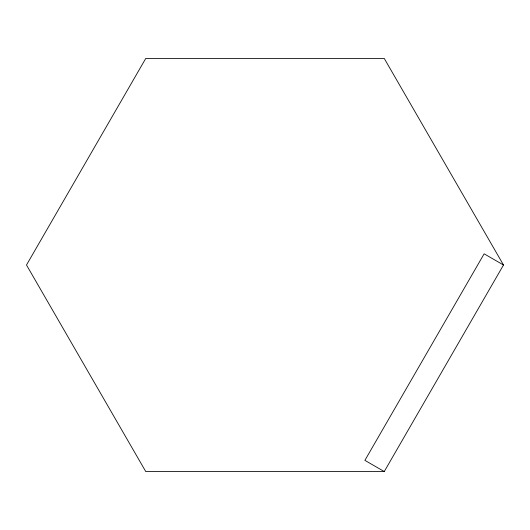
<?xml version="1.0" encoding="UTF-8"?>
<svg xmlns="http://www.w3.org/2000/svg" width="530" height="530" viewBox="0 0 530 530"><rect width="100%" height="100%" fill="white"/><g stroke="black" fill="none" stroke-linecap="round" stroke-linejoin="round"><path stroke-width="0.79" d="M384.25 471.548L503.5 265L384.25 58.452L145.75 58.452L26.5 265L145.75 471.548L384.25 471.548L364.885 460.365L484.135 253.824L503.5 265"/></g></svg>
